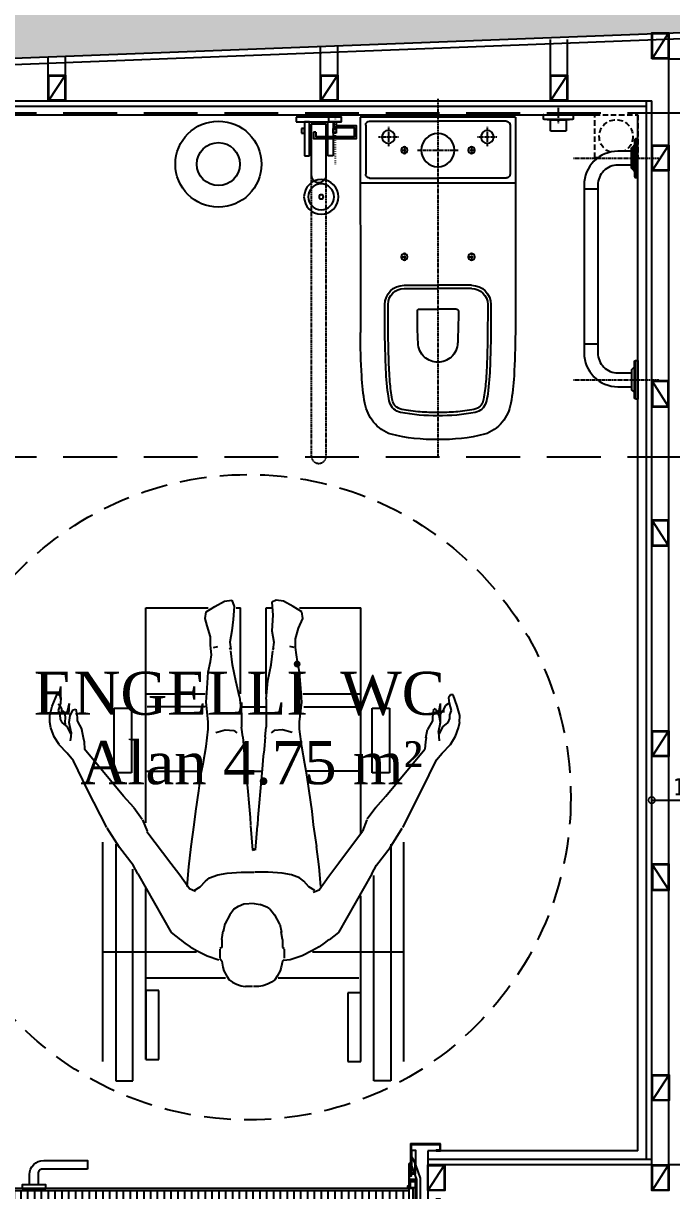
# Model space of a CAD drawing. Header units: millimetres. Extents: x -29311 to -3405, y 28913 to 42880.
# Drawn here: x -17049.3 to -16898.5, y 40927.6 to 41198.9 of the extents above; entities that cross this region are included whole.
import ezdxf
from ezdxf.enums import TextEntityAlignment as Align

# ---------------------------------------------------------------- set-up
doc = ezdxf.new("R2010")
doc.units = ezdxf.units.MM
doc.set_wipeout_variables(frame=1)
for name, pattern in [('( Hidden )', [0.375, 0.25, -0.125]), ('DASHED2', [0.375, 0.25, -0.125]), ('DOT', [6.35, 0, -6.35]), ('HIDDEN', [0.375, 0.25, -0.125])]:
    doc.linetypes.add(name, pattern=pattern)
for name, color, linetype in [('A-AKS-EKSEN', 252, 'DOT'), ('A-BA', 1, 'Continuous'), ('A-BA-HIDDEN', 136, 'HIDDEN'), ('A-DUVAR-ALCIPAN', 9, 'Continuous'), ('A-DUVAR-ALCIPAN-CELIK', 144, 'Continuous'), ('A-DUVAR-TARAMA', 251, 'Continuous'), ('A-KAPI-AHSAP', 245, 'Continuous'), ('A-KAPI-AKSESUAR', 206, 'Continuous'), ('A-KAPI-METAL', 84, 'Continuous'), ('A-KAPI-PROFIL', 206, 'Continuous'), ('A-KAPLAMA-SERAMIK', 31, 'Continuous'), ('A-MERDIVEN', 125, 'Continuous'), ('A-MK-SUZGEC', 126, 'Continuous'), ('A-OLCU-IC', 126, 'Continuous'), ('A-SIVA-ALCIPAN', 247, 'Continuous'), ('A-SIVA-IC', 97, 'Continuous'), ('A-TEFRIS-SABIT', 177, 'Continuous'), ('A-YAZI', 136, 'Continuous'), ('AR-PLAN GORUNUS', 8, 'Continuous')]:
    doc.layers.add(name, color=color, linetype=linetype)
doc.layers.add('tarama-betonarme', color=252, linetype='Continuous', lineweight=13)
doc.styles.add('Dimension Text', font='tahoma.ttf', dxfattribs={"width": 0.8})
doc.styles.add('YAZ-50', font='times.ttf', dxfattribs={"width": 0.9})
doc.dimstyles.new('AYG-OLCU 1 to 2', dxfattribs={"dimtxt": 4, "dimasz": 3, "dimexe": 1.5, "dimexo": 1, "dimgap": 1, "dimtad": 1, "dimdec": 0, "dimdsep": 46, "dimtxsty": 'Dimension Text', "dimblk": 'DOTSMALL', "dimcen": 0, "dimclrd": 256, "dimclre": 256, "dimclrt": 256, "dimadec": 0, "dimazin": 0, "dimtfac": 1, "dimtdec": 0, "dimtofl": 0, "dimtmove": 1, "dimatfit": 3, "dimfxl": 1, "dimarcsym": 0})

# ---------------------------------------------------------------- blocks, each defined once
blk = doc.blocks.new('asdsfdgfh')
at = {"linetype": 'DOT'}
blk.add_wipeout([(-31718.86, -56.04), (-31728.86, -56.04), (-31728.86, -66.04), (-31718.86, -66.04)], dxfattribs=at)
at = {"linetype": 'HIDDEN', "ltscale": 5}
blk.add_lwpolyline([(-31728.86, -56.04), (-31718.86, -56.04), (-31718.86, -66.04), (-31728.86, -66.04)], close=True, dxfattribs=at)
blk.add_circle((-31723.91, -61.05), 3.91, dxfattribs=at)
blk = doc.blocks.new('SE2')
for p, q in [((6.3, 143.7), (7.9, 143.7)), ((6.3, 134.9), (6.3, 143.7)), ((74.7, 143.7), (7.9, 143.7)), ((61.3, 143.7), (21.4, 143.7)), ((74.7, 143.7), (76.3, 143.7)), ((76.3, 143.7), (76.3, 134.9)), ((7.9, 133.7), (7.5, 133.7)), ((74.7, 133.7), (7.9, 133.7)), ((15.1, 133.7), (15.1, 133.4)), ((67.5, 133.4), (15.1, 133.4)), ((23.3, 132.1), (23.3, 107)), ((59.1, 132.4), (23.6, 132.4)), ((26.3, 132.4), (26.3, 133.4)), ((30.1, 133.4), (30.1, 132.4)), ((37.6, 132.4), (37.6, 133.4)), ((45.1, 133.4), (45.1, 132.4)), ((52.6, 132.4), (52.6, 133.4)), ((56.3, 133.4), (56.3, 132.4)), ((59.4, 107), (59.4, 132.1)), ((67.5, 133.4), (67.5, 133.7)), ((75.1, 133.7), (74.7, 133.7)), ((24, 106.3), (58.7, 106.3))]:
    blk.add_line(p, q)
for centre, radius, start, end in [((7.5, 134.9), 1.2, 180, 270), ((23.6, 132.1), 0.3, 90, 180), ((59.1, 132.1), 0.3, 0, 90), ((75.1, 134.9), 1.2, 270, 0), ((24, 107), 0.7, 180, 270), ((58.7, 107), 0.7, 270, 0)]:
    blk.add_arc(centre, radius, start, end)
at = {"layer": 'A-AKS-EKSEN', "ltscale": 0.01}
blk.add_line((41.3, 163.7), (41.3, 123.7), dxfattribs=at)
blk = doc.blocks.new('DFSDFDGFH')
blk.add_wipeout([(-30802.77, -3489.89), (-30802.77, -3489.89), (-30799.62, -3489.89), (-30799.62, -3490.59), (-30798.92, -3491.29), (-30798.92, -3492.46), (-30798.64, -3492.76), (-30798.12, -3492.79), (-30798.12, -3483.79), (-30798.64, -3483.81), (-30798.92, -3484.11), (-30798.92, -3485.16), (-30799.01, -3485.38), (-30799.62, -3485.99), (-30799.62, -3486.69), (-30802.77, -3486.69), (-30804.55, -3486.33), (-30806.06, -3485.33), (-30807.07, -3483.82), (-30807.42, -3482.04), (-30807.42, -3443.99), (-30807.24, -3441.72), (-30806.06, -3439.74), (-30804.55, -3438.73), (-30802.77, -3438.37), (-30799.62, -3438.37), (-30799.62, -3439.07), (-30799.01, -3439.69), (-30798.92, -3439.9), (-30798.92, -3440.95), (-30798.64, -3441.25), (-30798.12, -3441.27), (-30798.12, -3432.27), (-30798.64, -3432.3), (-30798.92, -3432.6), (-30798.92, -3433.65), (-30799.62, -3434.47), (-30799.62, -3435.17), (-30802.77, -3435.17), (-30805.78, -3435.77), (-30808.33, -3437.47), (-30810.03, -3440.02), (-30810.62, -3443.02), (-30810.62, -3482.04), (-30810.03, -3485.04), (-30808.33, -3487.59), (-30805.78, -3489.29)])
at = {"elevation": 0}
for points in [[(-30798.64, -3432.3, 0.39896), (-30798.92, -3432.6), (-30798.92, -3440.95, 0.398959), (-30798.64, -3441.25), (-30798.12, -3441.27), (-30798.12, -3432.27), (-30798.64, -3432.3)], [(-30799.62, -3435.17), (-30802.77, -3435.17, 0.414214), (-30810.62, -3443.02), (-30810.62, -3482.04), (-30810.62, -3482.04, 0.414214), (-30802.77, -3489.89), (-30799.62, -3489.89)], [(-30798.92, -3439.9, 0.198912), (-30799.01, -3439.69), (-30799.54, -3439.16, -0.198889), (-30799.62, -3438.95), (-30799.62, -3434.6, -0.198889), (-30799.54, -3434.39), (-30799.01, -3433.86, 0.198912), (-30798.92, -3433.65)], [(-30799.62, -3438.37), (-30802.77, -3438.37, 0.414214), (-30807.42, -3443.02), (-30807.42, -3443.02), (-30807.42, -3482.04), (-30807.42, -3482.04, 0.414214), (-30802.77, -3486.69), (-30799.62, -3486.69)], [(-30798.64, -3492.76, -0.39896), (-30798.92, -3492.46), (-30798.92, -3484.11, -0.398959), (-30798.64, -3483.81), (-30798.12, -3483.79), (-30798.12, -3492.79), (-30798.64, -3492.76)], [(-30798.92, -3485.16, -0.198912), (-30799.01, -3485.38), (-30799.54, -3485.9, 0.198889), (-30799.62, -3486.11), (-30799.62, -3490.46, 0.198889), (-30799.54, -3490.68), (-30799.01, -3491.2, -0.198912), (-30798.92, -3491.41)]]:
    blk.add_lwpolyline(points, format="xyb", dxfattribs=at)
for points in [[(-30798.64, -3432.3), (-30798.64, -3441.25)], [(-30799.54, -3434.39), (-30799.54, -3439.16)], [(-30799.01, -3439.69), (-30799.01, -3433.86)], [(-30807.42, -3443.99), (-30810.62, -3443.99)], [(-30807.42, -3480.04), (-30810.62, -3480.04)], [(-30798.64, -3492.76), (-30798.64, -3483.81)], [(-30799.54, -3490.68), (-30799.54, -3485.9)], [(-30799.01, -3485.38), (-30799.01, -3491.2)]]:
    blk.add_lwpolyline(points, dxfattribs=at)
at = {"layer": 'A-AKS-EKSEN', "ltscale": 0.01, "elevation": 0}
for points in [[(-30813.12, -3436.77), (-30793.12, -3436.77)], [(-30813.12, -3488.29), (-30793.12, -3488.29)]]:
    blk.add_lwpolyline(points, dxfattribs=at)
blk = doc.blocks.new('engelli_bar')
for p, q in [((-2978.43, -757.43, 0), (-2978.43, -758.55, 0)), ((-2967.93, -757.43, 0), (-2978.43, -757.43, 0)), ((-2978.43, -758.55, 0), (-2967.93, -758.55, 0)), ((-2975.31, -758.55, 0), (-2976.52, -758.55, 0)), ((-2976.52, -758.55, 0), (-2976.52, -766.45, 0)), ((-2975.31, -766.45, 0), (-2975.31, -758.55, 0)), ((-2971.43, -759.1, 0), (-2974.93, -759.1, 0)), ((-2974.93, -759.1, 0), (-2974.93, -770.91, 0)), ((-2971.04, -758.55, 0), (-2969.83, -758.55, 0)), ((-2971.04, -766.45, 0), (-2971.04, -758.55, 0)), ((-2969.83, -758.55, 0), (-2969.83, -766.45, 0)), ((-2967.93, -758.55, 0), (-2967.93, -757.43, 0)), ((-2976.52, -760.08, 0), (-2977.18, -760.08, 0)), ((-2977.18, -760.08, 0), (-2977.18, -761.18, 0)), ((-2977.18, -761.18, 0), (-2976.52, -761.18, 0)), ((-2976.52, -761.18, 0), (-2976.52, -760.08, 0)), ((-2969.83, -760.08, 0), (-2969.17, -760.08, 0)), ((-2969.83, -761.18, 0), (-2969.83, -760.08, 0)), ((-2969.17, -761.18, 0), (-2969.83, -761.18, 0)), ((-2969.17, -760.08, 0), (-2969.17, -761.18, 0)), ((-2976.52, -766.45, 0), (-2975.31, -766.45, 0)), ((-2969.83, -766.45, 0), (-2971.04, -766.45, 0))]:
    blk.add_line(p, q)
at = {"color": 252, "linetype": 'DASHED2', "ltscale": 0.25}
for p, q in [((-2974.93, -770.91, 0), (-2974.93, -836.18, 0)), ((-2971.43, -836.18, 0), (-2971.43, -770.89, 0))]:
    blk.add_line(p, q, dxfattribs=at)
at = {"elevation": 0}
blk.add_lwpolyline([(-2971.43, -770.89), (-2971.43, -759.1)], dxfattribs=at)
for start, end in [(180, 270), (269.999, 0)]:
    blk.add_arc((-2973.18, -770.89, 0), 1.75, start, end)
at = {"color": 252, "linetype": 'DASHED2', "ltscale": 0.25}
for start, end in [(180, 270), (269.999, 0)]:
    blk.add_arc((-2973.18, -836.18, 0), 1.75, start, end, dxfattribs=at)
blk = doc.blocks.new('TUVALETKAGIT')
at = {"ltscale": 8}
for p, q in [((-1, 0.25), (-2, 0.25)), ((-1, -0.25), (-2.5, -0.25)), ((-3.5, -4.5), (-3.5, -5))]:
    blk.add_line(p, q, dxfattribs=at)
for points in [[(-3.5, -5), (-5, -5), (-5, 5), (-2, 5), (-2, 0.25)], [(-3.5, -4.5), (-4.5, -4.5), (-4.5, 4.5), (-2.5, 4.5), (-2.5, -0.25)]]:
    blk.add_lwpolyline(points, dxfattribs=at)
blk.add_lwpolyline([(0, -1.5), (-1, -1.5), (-1, 1.5), (0, 1.5)], close=True, dxfattribs=at)
at = {"layer": 'A-AKS-EKSEN', "ltscale": 0.05}
blk.add_line((0, 0), (-10.93, 0), dxfattribs=at)
blk = doc.blocks.new('fg')
for p, q in [((-66.91, -288.32), (-66.87, -238.21)), ((-30.78, -288.31), (-30.83, -238.21)), ((-53.14, -243.7), (-48.85, -243.7)), ((-44.56, -243.7), (-48.85, -243.7)), ((-56.71, -248.47), (-48.85, -248.47)), ((-56.71, -249.23), (-48.85, -249.23)), ((-40.99, -248.47), (-48.85, -248.47)), ((-40.99, -249.23), (-48.85, -249.23)), ((-66.9, -273.04), (-30.8, -273.04)), ((-65.64, -286.46), (-65.64, -275.05)), ((-64.74, -274.15), (-48.85, -274.15)), ((-32.96, -274.15), (-48.85, -274.15)), ((-32.06, -286.46), (-32.06, -275.05)), ((-64.74, -287.36), (-48.85, -287.36)), ((-32.96, -287.36), (-48.85, -287.36)), ((-30.78, -288.31), (-66.91, -288.32))]:
    blk.add_line(p, q)
for centre, radius in [((-56.65, -255.84), 0.75), ((-41.05, -255.84), 0.75), ((-48.85, -280.62), 3.85), ((-56.65, -280.62), 0.75), ((-41.05, -280.62), 0.75), ((-60.35, -283.72), 1.5), ((-37.35, -283.72), 1.5)]:
    blk.add_circle(centre, radius)
for centre, radius, start, end in [((-49.76, -254.84), 41.47, 88.7446, 103.8948), ((-47.94, -254.84), 41.47, 76.1052, 91.2554), ((-56.71, -223.27), 9.2, 109.1013, 140.3975), ((-40.99, -223.27), 9.2, 39.6025, 70.8987), ((-56.65, -223.36), 9.3, 140.1641, 170.2458), ((-56.73, -223.07), 3.51, 103.6807, 160.0153), ((-49.08, -265.55), 46.67, 89.7216, 100.4704), ((-49.04, -267.03), 47.4, 89.7742, 94.7882), ((-48.62, -265.55), 46.67, 79.5296, 90.2784), ((-48.66, -267.03), 47.4, 85.2118, 90.2258), ((-40.97, -223.07), 3.51, 19.9847, 76.3193), ((-41.04, -223.36), 9.3, 9.7542, 39.8359), ((-20.07, -230.39), 46.55, 169.3519, 177.2682), ((-46.36, -225.63), 14.18, 164.594, 173.2395), ((-54.87, -223.55), 4.67, 161.9608, 169.9371), ((-56.88, -222.98), 2.59, 135.2885, 160.2561), ((-56.74, -223.03), 2.72, 100.7842, 136.5022), ((-49.66, -261.76), 42.1, 94.5454, 100.3913), ((-48.04, -261.76), 42.1, 79.6087, 85.4546), ((-40.96, -223.03), 2.72, 43.4978, 79.2158), ((-40.82, -222.98), 2.59, 19.7439, 44.7115), ((-42.83, -223.55), 4.67, 10.0629, 18.0392), ((-51.34, -225.63), 14.18, 6.7605, 15.406), ((-77.63, -230.39), 46.55, 2.7318, 10.6481), ((13.01, -233.25), 74.04, 172.7951, 177.9305), ((-23.73, -229.36), 36.35, 169.4969, 175.955), ((-73.97, -229.36), 36.35, 4.045, 10.5031), ((-110.71, -233.25), 74.04, 2.0695, 7.2049), ((57.56, -235.91), 117.9, 175.5632, 178.1699), ((-155.25, -235.91), 117.9, 1.8301, 4.4368), ((127.3, -239.07), 194.17, 176.7839, 179.7479), ((256.77, -242.53), 317.97, 177.8464, 180.3993), ((-354.47, -242.53), 317.97, 359.6007, 2.1536), ((-225, -239.07), 194.17, 0.2521, 3.2161), ((316.55, -243.15), 376.99, 178.3281, 180.2421), ((-48.59, -236.05), 4.87, 133.5498, 177.2142), ((-48.79, -236.08), 4.76, 90.768, 131.571), ((-48.91, -236.08), 4.76, 48.429, 89.232), ((-49.11, -236.05), 4.87, 2.7858, 46.4502), ((-414.25, -243.15), 376.99, 359.7579, 1.6719), ((95.33, -242.79), 148.95, 177.3156, 180.1596), ((-193.03, -242.79), 148.95, 359.8404, 2.6844), ((-53.12, -243.2), 0.502, 180.8934, 267.1082), ((-44.58, -243.2), 0.502, 272.8918, 359.1066), ((-56.7, -244.73), 4.49, 180.1017, 269.8757), ((-56.7, -244.73), 3.74, 180.1492, 269.8281), ((-41, -244.73), 4.49, 270.1243, 359.8983), ((-41, -244.73), 3.74, 270.1719, 359.8508), ((-64.74, -275.05), 0.9, 89.9987, 180.0005), ((-32.96, -275.05), 0.9, 359.9995, 90.0013), ((-64.74, -286.46), 0.9, 180, 270), ((-32.96, -286.46), 0.9, 270, 0)]:
    blk.add_arc(centre, radius, start, end)
at = {"layer": 'A-AKS-EKSEN', "ltscale": 0.01}
for p, q in [((-48.85, -292.59), (-48.85, -209.08)), ((-56.65, -256.77), (-56.65, -254.91)), ((-41.05, -256.77), (-41.05, -254.91)), ((-57.58, -255.84), (-55.72, -255.84)), ((-41.98, -255.84), (-40.12, -255.84)), ((-60.35, -286.04), (-60.35, -281.4)), ((-57.58, -280.62), (-55.73, -280.62)), ((-56.65, -281.55), (-56.65, -279.69)), ((-53.57, -280.62), (-44.13, -280.62)), ((-41.97, -280.62), (-40.12, -280.62)), ((-41.05, -281.55), (-41.05, -279.69)), ((-37.35, -286.04), (-37.35, -281.4)), ((-62.67, -283.72), (-58.03, -283.72)), ((-39.67, -283.72), (-35.03, -283.72))]:
    blk.add_line(p, q, dxfattribs=at)
blk = doc.blocks.new('firca')
at = {"layer": 'A-TEFRIS-SABIT'}
for radius in [4, 3, 0.5]:
    blk.add_circle((0, 0), radius, dxfattribs=at)
blk = doc.blocks.new('A$C5E796BB7')
for radius in [10, 5]:
    blk.add_circle((10, 10), radius)
blk = doc.blocks.new('ENG')
at = {"layer": 'A-TEFRIS-SABIT', "xscale": -1, "rotation": 270}
for name, p in [('DFSDFDGFH', (-5361.46, -19393.69)), ('engelli_bar', (-8031.25, -47292.84, 0))]:
    blk.add_blockref(name, p, dxfattribs=at)
at = {"layer": 'A-TEFRIS-SABIT', "xscale": 0.1000000000000003, "yscale": 0.1000000000000003, "zscale": 0.1000000000000003, "rotation": 270.0000065253998}
blk.add_blockref('SE2', (-8802.55, -50206.18), dxfattribs=at)
at = {"layer": 'A-TEFRIS-SABIT', "extrusion": (0, 0, -1), "xscale": -1, "zscale": -1, "rotation": 270}
blk.add_blockref('fg', (9077, -50189.47), dxfattribs=at)
at = {"layer": 'A-TEFRIS-SABIT', "extrusion": (0, 0, -1), "xscale": -1, "zscale": -1}
for name, p in [('TUVALETKAGIT', (8788.68, -50262.23)), ('firca', (8807.22, -50265.46))]:
    blk.add_blockref(name, p, dxfattribs=at)
at = {"layer": 'A-TEFRIS-SABIT', "xscale": -1}
blk.add_blockref('A$C5E796BB7', (-8789.62, -50299.37), dxfattribs=at)
blk = doc.blocks.new('engelli')
at = {"linetype": 'Continuous'}
for p, q in [((-32.02, -33.07), (-32.02, 21.96)), ((-32.02, 21.96), (-28.02, 21.96)), ((-28.02, 21.96), (-28.02, -27.32)), ((27.98, 21.96), (27.98, -25.82)), ((31.98, 21.96), (27.98, 21.96)), ((31.98, -33.07), (31.98, 21.96)), ((-35.02, 17.46), (-35.02, -33.54)), ((-25.02, 16.96), (-25.02, -22.82)), ((-25.02, 0.96), (-25.02, 16.96)), ((-25.02, 16.96), (-22.02, 16.96)), ((-22.02, 16.96), (-22.02, 0.96)), ((21.98, 1.46), (21.98, 17.46)), ((21.98, 17.46), (24.98, 17.46)), ((24.98, 17.46), (24.98, -21.07)), ((24.98, 17.46), (24.98, 1.46)), ((34.98, 17.46), (34.98, -33.54)), ((-22.02, 0.96), (-25.02, 0.96)), ((-0.17, 0), (-1.81, 0)), ((1.3, 0), (0, 0)), ((24.98, 1.46), (21.98, 1.46)), ((-25.02, -2.04), (-6.49, -2.04)), ((-6.84, -3.65), (-6.17, -2.43)), ((-6.17, -2.43), (-5.64, -1.57)), ((-5.64, -1.57), (-4.85, -1.04)), ((-4.85, -1.04), (-3.92, -0.52)), ((-3.92, -0.52), (-2.85, -0.17)), ((-2.85, -0.17), (-1.92, 0)), ((2.23, -0.17), (1.3, 0)), ((3.29, -0.52), (2.23, -0.17)), ((4.22, -1.04), (3.29, -0.52)), ((5.02, -1.57), (4.22, -1.04)), ((5.55, -2.43), (5.02, -1.57)), ((6.22, -3.65), (5.55, -2.43)), ((5.76, -2.04), (24.51, -2.04)), ((-7.37, -5.91), (-7.1, -4.52)), ((-7.1, -4.52), (-6.84, -3.65)), ((6.48, -4.52), (6.22, -3.65)), ((6.75, -5.91), (6.48, -4.52)), ((-35.02, -8.04), (-13.24, -8.04)), ((-13.05, -8.3), (-10.77, -7.11)), ((-10.77, -7.11), (-8, -6.24)), ((-7.37, -5.91), (-7.79, -6.44)), ((-7.79, -8.7), (-7.79, -6.61)), ((6.75, -5.91), (7.17, -6.26)), ((8.54, -6.24), (7.01, -6.07)), ((7.17, -8.7), (7.17, -6.61)), ((11.32, -7.11), (8.54, -6.24)), ((13.59, -8.3), (11.32, -7.11)), ((13.76, -8.04), (35.01, -8.04)), ((-19.16, -12.59), (-16.99, -10.82)), ((-17.01, -10.91), (-15.92, -10.11)), ((-15.92, -10.11), (-14.73, -9.25)), ((-14.73, -9.25), (-13.05, -8.3)), ((-7.37, -9.04), (-7.79, -8.87)), ((-7.37, -9.74), (-7.37, -9.04)), ((-7.37, -10.96), (-7.37, -9.74)), ((6.75, -9.04), (7.17, -8.87)), ((6.75, -9.74), (6.75, -9.04)), ((6.75, -10.96), (6.75, -9.74)), ((15.28, -9.25), (13.59, -8.3)), ((16.46, -10.11), (15.28, -9.25)), ((17.55, -10.91), (16.46, -10.11)), ((19.78, -12.59), (17.62, -10.82)), ((-26.91, -26.19), (-19.16, -12.59)), ((-7.37, -10.96), (-7.03, -12.92)), ((-6.65, -14.61), (-7.04, -12.7)), ((6.12, -14.51), (6.52, -12.6)), ((6.75, -10.96), (6.49, -12.72)), ((27.54, -26.19), (19.78, -12.59)), ((-5.51, -16.7), (-6.64, -14.5)), ((4.89, -16.7), (6.1, -14.5)), ((-4.45, -18.09), (-5.51, -16.7)), ((-4.45, -18.09), (-3.45, -18.66)), ((-2.19, -19.13), (-3.43, -18.61)), ((1.57, -19.13), (3.27, -18.44)), ((3.82, -18.09), (3.27, -18.44)), ((3.82, -18.09), (4.89, -16.7)), ((0.16, -19.3), (-2.19, -19.13)), ((0.16, -19.3), (1.56, -19.06)), ((-17.13, -25.95), (-14.89, -22.78)), ((-15.4, -23.26), (-15, -27.8)), ((-14.89, -22.78), (-13.49, -22.18)), ((-13.74, -22.31), (-12.35, -23.17)), ((-12.35, -23.17), (-11.17, -24.51)), ((12.9, -23.17), (11.71, -24.51)), ((14.29, -22.31), (12.9, -23.17)), ((15.28, -22.42), (13.87, -21.82)), ((15.67, -23.26), (15.27, -27.8)), ((17.52, -25.59), (15.28, -22.42)), ((-26.91, -26.19), (-27.97, -28.21)), ((-19.24, -28.68), (-17.13, -25.95)), ((-11.17, -24.51), (-10.18, -25.29)), ((-10.18, -25.29), (-8.3, -25.93)), ((-8.3, -25.93), (-6.12, -26.36)), ((-6.12, -26.36), (-2.85, -26.57)), ((-2.85, -26.57), (0.22, -26.57)), ((3.4, -26.57), (0.33, -26.57)), ((6.66, -26.36), (3.4, -26.57)), ((8.84, -25.93), (6.66, -26.36)), ((10.72, -25.29), (8.84, -25.93)), ((11.71, -24.51), (10.72, -25.29)), ((19.86, -28.68), (17.52, -25.59)), ((27.54, -26.19), (28.6, -28.21)), ((-27.97, -28.21), (-31.17, -32.35)), ((-24.76, -36.04), (-19.24, -28.68)), ((-15, -27.8), (-14.5, -32.57)), ((15.27, -27.8), (14.67, -32.56)), ((25.39, -36.04), (19.86, -28.68)), ((28.6, -28.21), (31.8, -32.35)), ((-31.17, -32.35), (-34, -36.82)), ((-0.71, -37.42), (-0.18, -31.69)), ((-0.18, -31.69), (0.22, -31.91)), ((0.45, -31.69), (0.05, -31.91)), ((0.85, -37.42), (0.45, -31.69)), ((31.8, -32.35), (34.63, -36.82)), ((-14.5, -32.57), (-13.76, -37.62)), ((14.76, -32.57), (14.01, -37.62)), ((-34.11, -36.99), (-38.55, -45.72)), ((-25.78, -38.72), (-24.74, -36.14)), ((-13.76, -37.62), (-13.38, -40.77)), ((-0.78, -39.26), (-0.68, -37.62)), ((1.05, -39.26), (0.94, -37.42)), ((14.01, -37.62), (13.64, -40.77)), ((24.98, -35.57), (24.98, -50.04)), ((26.41, -38.72), (25.37, -36.14)), ((34.73, -36.99), (39.18, -45.72)), ((-27.84, -41.63), (-25.87, -38.9)), ((-25.02, -38.04), (-25.02, -50.04)), ((-0.98, -41.85), (-0.78, -39.26)), ((1.25, -41.85), (1.05, -39.26)), ((28.46, -41.63), (26.5, -38.9)), ((-27.84, -41.63), (-30.2, -44.26)), ((-13.38, -40.77), (-12.7, -45.52)), ((-1.38, -46.17), (-0.98, -41.85)), ((1.65, -46.17), (1.25, -41.85)), ((13.64, -40.77), (12.96, -45.52)), ((28.46, -41.63), (30.83, -44.26)), ((-38.55, -45.72), (-41.86, -52.49)), ((-30.2, -44.26), (-39.25, -55.18)), ((-12.7, -45.52), (-12.19, -49.2)), ((12.96, -45.52), (12.44, -49.2)), ((30.83, -44.26), (39.88, -55.18)), ((39.18, -45.72), (42.6, -52.72)), ((-1.98, -51.77), (-1.38, -46.17)), ((2.05, -50.49), (1.65, -46.17)), ((-32.35, -49.71), (-32.35, -64.71)), ((-28.35, -49.71), (-32.35, -49.71)), ((-28.35, -64.71), (-28.35, -49.71)), ((-25.02, -50.04), (-25.02, -68.04)), ((-25.02, -50.04), (-12.49, -50.04)), ((-12.19, -49.2), (-11.67, -51.79)), ((-1.49, -50.04), (2.01, -50.04)), ((2.25, -53.52), (2.05, -50.49)), ((12.44, -49.2), (11.93, -51.79)), ((24.98, -50.04), (12.51, -50.04)), ((24.98, -50.04), (24.98, -68.04)), ((27.65, -49.71), (27.65, -64.71)), ((31.65, -49.71), (27.65, -49.71)), ((31.65, -64.71), (31.65, -49.71)), ((-43.32, -54.23), (-45.15, -56.15)), ((-41.86, -52.49), (-43.29, -54.24)), ((-11.67, -51.79), (-10.99, -55.82)), ((-2.24, -55.07), (-1.98, -51.77)), ((2.5, -54.99), (2.25, -53.52)), ((11.93, -51.79), (11.26, -55.82)), ((42.6, -52.72), (43.92, -54.24)), ((43.94, -54.23), (45.83, -56.24)), ((-45.2, -56.24), (-46.3, -58.01)), ((-39.58, -57.89), (-39.38, -56.91)), ((-39.38, -56.91), (-39.25, -55.18)), ((-10.99, -55.82), (-10.49, -59.82)), ((-2.49, -58.07), (-2.24, -55.07)), ((2.76, -58.07), (2.51, -55.07)), ((11.26, -55.82), (10.76, -59.82)), ((40.01, -56.91), (39.88, -55.18)), ((40.21, -57.89), (40.01, -56.91)), ((45.83, -56.24), (47.03, -58.2)), ((-46.3, -58.01), (-47.08, -60.17)), ((-43.35, -60.34), (-42.55, -58.73)), ((-42.4, -59.15), (-42.88, -61.35)), ((-42.49, -58.09), (-42.62, -57.1)), ((-42.4, -59.15), (-42.49, -58.09)), ((-39.51, -57.82), (-39.91, -59.75)), ((-8.74, -59.07), (-6.53, -59.71)), ((-6.53, -59.71), (-4.53, -59.49)), ((-4.53, -59.49), (-3.87, -59.01)), ((-2.49, -58.07), (-2.74, -60.32)), ((2.76, -58.07), (3.01, -60.32)), ((4.8, -59.49), (4.14, -59.01)), ((6.8, -59.71), (4.8, -59.49)), ((9.01, -59.07), (6.8, -59.71)), ((40.14, -57.82), (40.53, -59.75)), ((43.03, -59.15), (43.12, -58.09)), ((43.03, -59.15), (43.51, -61.35)), ((43.12, -58.09), (43.25, -57.1)), ((43.98, -60.34), (43.18, -58.73)), ((47.03, -58.2), (47.71, -60.17)), ((-47.34, -61.48), (-47.38, -63.04)), ((-47.08, -60.17), (-47.34, -61.48)), ((-45.01, -63.16), (-44.94, -62.17)), ((-44.94, -62.17), (-44.56, -61.35)), ((-44.56, -61.35), (-43.32, -60.34)), ((-43.85, -61.53), (-43.67, -60.61)), ((-43.8, -62.46), (-43.85, -61.53)), ((-42.88, -61.35), (-42.62, -63)), ((-41.01, -61.73), (-39.91, -59.75)), ((-41.01, -62.61), (-41.01, -61.73)), ((-10.49, -61.57), (-10.99, -66.07)), ((-10.49, -59.82), (-10.49, -61.57)), ((-2.74, -63.32), (-2.74, -60.32)), ((3.01, -63.32), (3.01, -60.32)), ((10.76, -59.82), (10.76, -61.57)), ((10.76, -61.57), (11.26, -66.07)), ((41.64, -61.73), (40.53, -59.75)), ((41.64, -62.61), (41.64, -61.73)), ((43.51, -61.35), (43.25, -63)), ((43.48, -61.53), (43.31, -60.61)), ((43.44, -62.46), (43.48, -61.53)), ((45.19, -61.35), (43.95, -60.34)), ((45.63, -62.34), (45.19, -61.35)), ((45.63, -63.16), (45.63, -62.34)), ((47.71, -60.17), (47.99, -61.49)), ((47.97, -61.48), (48.01, -63.04)), ((-47.38, -63.04), (-46.78, -65.17)), ((-45.37, -64.19), (-45.01, -63.16)), ((-44.87, -65.87), (-45.37, -64.19)), ((-45.03, -65.29), (-44.6, -64.51)), ((-44.6, -64.51), (-44.61, -63.71)), ((-44.61, -63.71), (-44.41, -64.16)), ((-44.41, -64.16), (-44.18, -63.95)), ((-44.18, -63.95), (-43.84, -63.35)), ((-43.84, -63.35), (-43.8, -62.46)), ((-42.62, -63), (-41.92, -64.32)), ((-41.92, -64.32), (-41.29, -64.44)), ((-41.29, -64.44), (-41.01, -62.61)), ((-32.35, -64.71), (-28.35, -64.71)), ((-11.24, -65.04), (-24.74, -65.04)), ((-3.24, -67.32), (-2.74, -63.32)), ((-2.74, -65.04), (2.76, -65.04)), ((3.01, -66.82), (3.01, -63.32)), ((11.76, -65.04), (24.98, -65.04)), ((27.65, -64.71), (31.65, -64.71)), ((41.92, -64.44), (41.64, -62.61)), ((42.55, -64.32), (41.97, -64.53)), ((43.25, -63), (42.55, -64.32)), ((43.48, -63.35), (43.44, -62.46)), ((43.81, -63.95), (43.48, -63.35)), ((44.04, -64.16), (43.81, -63.95)), ((44.25, -63.71), (44.04, -64.16)), ((44.24, -64.51), (44.25, -63.71)), ((44.67, -65.29), (44.24, -64.51)), ((45.5, -65.87), (46, -64.19)), ((46, -64.19), (45.63, -63.16)), ((48.01, -63.04), (47.41, -65.17)), ((-46.78, -65.17), (-45.62, -67.93)), ((-45.62, -67.93), (-45.2, -67.8)), ((-45.45, -65.62), (-45.03, -65.29)), ((-45.2, -67.8), (-44.77, -67.08)), ((-44.77, -67.08), (-44.87, -65.87)), ((-10.99, -66.07), (-10.74, -69.32)), ((-3.24, -67.32), (-4.11, -71.04)), ((3.01, -66.82), (3.39, -71.04)), ((11.26, -66.07), (11.01, -69.32)), ((45.5, -65.87), (44.67, -65.29)), ((45.4, -67.08), (45.5, -65.87)), ((45.83, -67.8), (45.4, -67.08)), ((46.43, -67.81), (45.83, -67.8)), ((47.41, -65.17), (46.43, -67.81)), ((-25.02, -68.04), (-25.02, -88.04)), ((-25.02, -68.04), (-11.24, -68.04)), ((-10.74, -69.32), (-10.49, -73.07)), ((-3.02, -68.04), (-3.02, -88.04)), ((2.98, -68.04), (2.98, -88.04)), ((11.01, -69.32), (10.76, -73.07)), ((11.51, -68.04), (24.98, -68.04)), ((24.98, -68.04), (24.98, -88.04)), ((-10.49, -73.07), (-9.99, -75.57)), ((-4.11, -71.04), (-4.86, -74.79)), ((3.39, -71.04), (4.14, -74.79)), ((10.76, -73.07), (10.26, -75.57)), ((-9.99, -75.57), (-9.74, -77.07)), ((-4.86, -74.79), (-5.24, -78.07)), ((4.14, -74.79), (4.51, -78.07)), ((10.26, -75.57), (10.01, -77.07)), ((-9.74, -77.07), (-9.99, -79.32)), ((-5.49, -80.07), (-5.24, -78.32)), ((-5.24, -78.32), (-5.49, -78.76)), ((4.76, -80.07), (4.51, -78.32)), ((4.51, -78.32), (4.76, -78.76)), ((10.01, -77.07), (9.76, -78.82)), ((-9.99, -81.32), (-10.74, -83.82)), ((-9.99, -79.32), (-9.99, -81.32)), ((-9.24, -78.82), (-8.24, -79.07)), ((-4.99, -82.7), (-5.49, -80.07)), ((4.26, -82.7), (4.76, -80.07)), ((9.51, -78.82), (8.51, -79.07)), ((9.76, -78.82), (9.76, -80.82)), ((9.76, -80.82), (10.51, -83.32)), ((-10.74, -83.82), (-11.24, -85.57)), ((-4.74, -85.32), (-4.99, -82.7)), ((4.51, -86.32), (4.26, -82.7)), ((10.51, -83.32), (11.51, -85.57)), ((-11.24, -85.57), (-10.99, -87.07)), ((-4.49, -88.32), (-4.74, -85.32)), ((4.26, -89.32), (4.51, -86.32)), ((11.51, -85.57), (11.26, -87.07)), ((-25.02, -88.04), (-10.49, -88.04)), ((-10.99, -87.07), (-8.99, -88.32)), ((-8.99, -88.32), (-6.74, -89.57)), ((-4.99, -89.82), (-4.49, -88.32)), ((-3.99, -88.04), (-3.02, -88.04)), ((2.98, -88.04), (4.51, -88.04)), ((5.26, -89.82), (4.26, -89.32)), ((9.26, -88.32), (7.01, -89.57)), ((11.26, -87.07), (9.26, -88.32)), ((10.76, -88.04), (24.98, -88.04)), ((-6.74, -89.57), (-4.99, -89.82)), ((7.01, -89.57), (5.26, -89.82))]:
    blk.add_line(p, q, dxfattribs=at)
blk = doc.blocks.new('A$C1989330F')
at = {"layer": 'A-KAPI-AKSESUAR'}
blk.add_lwpolyline([(27.5, 0), (-27.5, 0), (-27.5, -8), (27.5, -8)], close=True, dxfattribs=at)
blk.add_lwpolyline([(-125, -45), (-20, -45, 0.414214), (-10, -35), (-10, -8), (10, -8), (10, -32, -0.414214), (-23, -65), (-125, -65)], format="xyb", close=True, dxfattribs=at)
blk = doc.blocks.new('*U511')
at = {"ltscale": 12}
h = blk.add_hatch(dxfattribs=at)
h.set_pattern_fill('ANSI31', color=8, scale=5, angle=45)
h.set_pattern_definition([(90, (47.96, 20), (-15.875, 3e-15), [])])
h.paths.add_polyline_path([(1004, -130), (44, -130), (44, -160), (1004, -160)])
at = {"color": 8, "linetype": 'HIDDEN', "ltscale": 50}
blk.add_lwpolyline([(12.6, -176.2), (12.6, -1188.5, 0.417281), (1024.9, -165.6)], format="xyb", dxfattribs=at)
at = {"layer": 'A-KAPI-AHSAP'}
for points in [[(44, -165), (34, -165), (34, -148), (34, -148), (34, -125), (44, -125), (44, -165)], [(44, -125), (1004, -125)], [(1004, -165), (1004, -125), (1014, -125), (1014, -165), (1014, -165), (1014, -165), (1004, -165)], [(1004, -165), (44, -165)]]:
    blk.add_lwpolyline(points, dxfattribs=at)
blk.add_lwpolyline([(1004, -130), (44, -130), (44, -160), (1004, -160)], close=True, dxfattribs=at)
at = {"layer": 'A-KAPI-AKSESUAR'}
for radius in [10, 5, 4]:
    blk.add_circle((12, -175), radius, dxfattribs=at)
at = {"layer": 'A-KAPI-METAL'}
for points in [[(-29, -21.2), (39, -21.2, -0.414214), (40, -22.2), (40, -95.9), (38, -95.9), (38, -23.7, 0.414214), (37.5, -23.2), (-27.5, -23.2, 0.414214), (-28, -23.7), (-28, -35.2, 0.414214), (-27.5, -35.7), (-20, -35.7), (-20, -37.7), (-29, -37.7, -0.414214), (-30, -36.7), (-30, -22.2, -0.414214)], [(1077, -21.2), (1009, -21.2, 0.414214), (1008, -22.2), (1008, -95.9), (1010, -95.9), (1010, -23.7, -0.414214), (1010.5, -23.2), (1075.5, -23.2, -0.414214), (1076, -23.7), (1076, -35.2, -0.414214), (1075.5, -35.7), (1068, -35.7), (1068, -37.7), (1077, -37.7, 0.414214), (1078, -36.7), (1078, -22.2, 0.414214)], [(-30, -151, -0.414214), (-29, -150), (-20, -150), (-20, -152), (-27.5, -152, 0.414214), (-28, -152.5), (-28, -162.5, 0.414214), (-27.5, -163), (26.5, -163, 0.414214), (27, -162.5), (27, -105, -0.414214), (28.2, -104), (41, -104, -0.414154), (42, -105), (42, -119.5), (42, -82.6), (42, -68.4), (42, -82.6), (40, -82.6), (40, -68.4, -1), (44, -68.4), (44, -119.8, -0.934642), (40, -119.5), (40, -106.5, 0.414214), (39.5, -106), (29.5, -106, 0.414214), (29, -106.5), (29, -164, -0.414214), (28, -165), (-29, -165, -0.414214), (-30, -164)], [(1078, -151, 0.414214), (1077, -150), (1068, -150), (1068, -152), (1075.5, -152, -0.414214), (1076, -152.5), (1076, -162.5, -0.414214), (1075.5, -163), (1021.5, -163, -0.414214), (1021, -162.5), (1021, -104, 0.414214), (1019.7, -103), (1007, -103, 0.414154), (1006, -104), (1005.9, -119.5), (1006, -82.6), (1006, -68.4), (1006, -82.6), (1008, -82.6), (1008, -68.4, 1), (1004, -68.4), (1004, -119.8, 0.938583), (1007.9, -119.5), (1008, -105.5, -0.414214), (1008.5, -105), (1018.4, -105, -0.414214), (1019, -105.5), (1019, -164, 0.414214), (1020, -165), (1077, -165, 0.414214), (1078, -164)]]:
    blk.add_lwpolyline(points, format="xyb", close=True, dxfattribs=at)
at = {"layer": 'A-KAPI-PROFIL'}
for points in [[(16.5, -100.9), (27.5, -70.4), (27.5, -36.5), (37.5, -36.5), (37.5, -72.2), (25.9, -104.3), (25.9, -163), (16.5, -163)], [(1031.5, -100.9), (1020.5, -70.4), (1020.5, -43.8), (1010.5, -43.8), (1010.5, -72.2), (1022.1, -104.3), (1022.1, -163), (1031.5, -163)]]:
    blk.add_lwpolyline(points, close=True, dxfattribs=at)
for points in [[(36.5, -36.8), (37.5, -36.8), (37.5, -52.5), (29.6, -66.1), (29.6, -89.8), (36.6, -89.8), (36.6, -90.8), (28.6, -90.8), (28.6, -65.8), (36.5, -52.2), (36.5, -36.8)], [(1011.5, -36.8), (1010.5, -36.8), (1010.5, -52.5), (1018.3, -66.1), (1018.3, -89.8), (1011.3, -89.8), (1011.3, -90.8), (1019.3, -90.8), (1019.3, -65.8), (1011.5, -52.2), (1011.5, -36.8)]]:
    blk.add_lwpolyline(points, dxfattribs=at)
at = {"layer": 'A-KAPI-PROFIL', "color": 8}
for points in [[(39.7, -111.2, 0.414214), (37.7, -109.2), (31.3, -109.2, 0.414214), (29.3, -111.2), (29.3, -122, 0.414214), (31.3, -124), (45.3, -124, 0.414214), (46.3, -123), (46.3, -120, 1), (44.3, -120), (44.3, -121.5), (39.7, -121.5)], [(1018.7, -111.2, 0.414214), (1016.7, -109.2), (1010.2, -109.2, 0.414214), (1008.2, -111.2), (1008.2, -121.5), (1003.7, -121.5), (1003.7, -120, 1), (1001.7, -120), (1001.7, -123, 0.414214), (1002.7, -124), (1014, -124), (1016.7, -124, 0.414214), (1018.7, -122)]]:
    blk.add_lwpolyline(points, format="xyb", close=True, dxfattribs=at)
at = {"layer": 'DEFPOINTS', "linetype": 'ByBlock', "ltscale": 12}
for p, q in [((0, -37.7), (0, -150)), ((1048, -37.7), (1048, -125))]:
    blk.add_line(p, q, dxfattribs=at)
at = {"ltscale": 12, "xscale": -1, "rotation": 180}
blk.add_blockref('A$C1989330F', (916, -125), dxfattribs=at)
at = {"ltscale": 12}
blk.add_blockref('A$C1989330F', (916, -165), dxfattribs=at)
blk = doc.blocks.new('40 60')
at = {"layer": 'A-DUVAR-ALCIPAN-CELIK'}
for points in [[(82132.16, 6001.66), (82132.16, 6007.66), (82128.16, 6007.66), (82128.16, 6001.66)], [(82132.01, 6001.81), (82132.01, 6007.51), (82128.31, 6007.51), (82128.31, 6001.81)]]:
    blk.add_lwpolyline(points, close=True, dxfattribs=at)
blk.add_lwpolyline([(82128.31, 6007.51), (82132.01, 6001.81)], dxfattribs=at)
blk = doc.blocks.new('_DotSmall')
at = {"color": 0, "linetype": 'ByBlock', "const_width": 0.5}
blk.add_lwpolyline([(-0.0625, 0, 1), (0.0625, 0, 1)], format="xyb", close=True, dxfattribs=at)
blk = doc.blocks.new('*D525')
at = {"layer": 'A-OLCU-IC', "lineweight": -2, "transparency": 16777216}
for p, q in [((-16903.11, 41018.35), (-16903.11, 41019.85)), ((-16903.11, 41018.35), (-16888.11, 41018.35)), ((-16888.11, 41018.35), (-16888.11, 41019.85))]:
    blk.add_line(p, q, dxfattribs=at)
at = {"layer": 'DEFPOINTS', "color": 0, "transparency": 16777216}
for p in [(-16903.11, 41018.23), (-16888.11, 41018.35), (-16888.11, 41018.23)]:
    blk.add_point(p, dxfattribs=at)
at = {"layer": 'A-OLCU-IC', "lineweight": -2, "transparency": 16777216, "xscale": 3, "yscale": 3, "zscale": 3, "rotation": 180}
blk.add_blockref('_DotSmall', (-16903.11, 41018.35), dxfattribs=at)
at = {"layer": 'A-OLCU-IC', "lineweight": -2, "transparency": 16777216, "xscale": 3, "yscale": 3, "zscale": 3}
blk.add_blockref('_DotSmall', (-16888.11, 41018.35), dxfattribs=at)
at = {"layer": 'A-OLCU-IC', "transparency": 16777216, "insert": (-16895.61, 41021.4), "char_height": 4, "attachment_point": 5, "style": 'Dimension Text'}
blk.add_mtext('15', dxfattribs=at)
blk = doc.blocks.new('2. bodrum kat kirişileri')
at = {"layer": 'A-BA-HIDDEN', "ltscale": 50}
for points in [[(146.63, -21214.56), (3432.13, -21214.56), (3432.13, -22464.94)], [(146.63, -21294.56), (3352.13, -21294.56), (3352.13, -22464.94)]]:
    blk.add_lwpolyline(points, dxfattribs=at)

msp = doc.modelspace()

# ---------------------------------------------------------------- hatches: boundary and pattern name
at = {"layer": 'tarama-betonarme'}
h = msp.add_hatch(dxfattribs=at)
h.set_pattern_fill('ANSI35', color=256, scale=25, style=0)
h.set_pattern_definition([(45, (-65876.5644, 54657.0166), (-4.4194174, 4.4194174), []), (45, (-65872.145, 54657.0166), (-4.4194174, 4.4194174), [7.8125, -1.5625, 0, -1.5625])])
h.paths.add_polyline_path([(-18785.37, 39307.05), (-19021.29, 41114.45), (-14216.73, 41300.68), (-13835.02, 39324.64)], flags=16)
h.paths.add_polyline_path([(-18811.7, 39276.95), (-19055.29, 41143.15), (-14192.15, 41331.65), (-13798.7, 39294.77)])

# ---------------------------------------------------------------- linework, layer by layer
at = {"layer": 'A-BA'}
msp.add_line((-18125.74, 41149.16), (-14190.99, 41301.68), dxfattribs=at)
at = {"layer": 'A-DUVAR-ALCIPAN'}
for points in [[(-16903.11, 40934.82), (-16955.23, 40934.82)], [(-16903.11, 40933.57), (-16955.23, 40933.57)]]:
    msp.add_lwpolyline(points, dxfattribs=at)
at = {"layer": 'A-DUVAR-ALCIPAN-CELIK'}
for points in [[(-16926.7, 41186.88), (-16926.7, 41195.19)], [(-16922.7, 41186.88), (-16922.7, 41195.19)], [(-17039.49, 41186.88), (-17039.49, 41191.27)], [(-16980.13, 41186.88), (-16980.13, 41193.57)], [(-16976.13, 41186.88), (-16976.13, 41193.72)], [(-17043.49, 41186.88), (-17043.49, 41191.11)]]:
    msp.add_lwpolyline(points, dxfattribs=at)
msp.add_lwpolyline([(-16892.11, 40933.57), (-16899.11, 40933.57), (-16899.11, 41190.71), (-16892.11, 41190.71)], close=True, dxfattribs=at)
at = {"layer": 'A-DUVAR-TARAMA', "linetype": '( Hidden )', "ltscale": 25}
msp.add_circle((-16996.95, 41019.03), 75, dxfattribs=at)
at = {"layer": 'A-KAPLAMA-SERAMIK', "ltscale": 0.1}
for points in [[(-17103.61, 41177.63), (-16916.36, 41177.63)], [(-16906.36, 40936.82), (-16955.23, 40936.82)]]:
    msp.add_lwpolyline(points, dxfattribs=at)
at = {"layer": 'A-SIVA-ALCIPAN'}
msp.add_lwpolyline([(-16955.23, 40936.82), (-16955.23, 40925.57)], dxfattribs=at)

# ---------------------------------------------------------------- block references
at = {"layer": 'A-DUVAR-ALCIPAN-CELIK', "xscale": -1}
for p in [(65229.05, 35189.05), (65088.67, 35179.23), (65229.05, 35026.82), (65229.06, 34946.83)]:
    msp.add_blockref('40 60', p, dxfattribs=at)
at = {"layer": 'A-DUVAR-ALCIPAN-CELIK', "rotation": 180}
for p in [(65229.05, 47085.11), (65229.06, 47005.11)]:
    msp.add_blockref('40 60', p, dxfattribs=at)
at = {"layer": 'A-DUVAR-ALCIPAN-CELIK', "xscale": -1, "rotation": 180}
for p in [(-99083.39, 46935.23), (-99031.27, 46935.23)]:
    msp.add_blockref('40 60', p, dxfattribs=at)
at = {"layer": 'A-KAPI-AHSAP', "xscale": -0.1, "yscale": 0.1, "zscale": 0.1}
msp.add_blockref('*U511', (-16955.23, 40940.59), dxfattribs=at)
at = {"layer": 'AR-PLAN GORUNUS', "xscale": -1, "rotation": 180}
msp.add_blockref('engelli', (-16995.77, 40975.02), dxfattribs=at)

# ---------------------------------------------------------------- texts
at = {"layer": 'A-YAZI', "style": 'YAZ-50'}
for s, p in [('ENGELLİ  WC', (-16999.02, 41038.19)), ('Alan 4.75 m²', (-16996.17, 41022.06))]:
    msp.add_text(s, height=10, dxfattribs=at).set_placement(p, align=Align.CENTER)

# ---------------------------------------------------------------- dimensions: what is measured, and where the dimension line sits
at = {"layer": 'A-OLCU-IC'}
dim = msp.add_linear_dim(base=(-16888.11, 41018.35), p1=(-16903.11, 41018.23), p2=(-16888.11, 41018.23), dimstyle='AYG-OLCU 1 to 2', override={"dimfxl": 30, "dimfxlon": 1}, dxfattribs=at)
dim.commit()
dim.dimension.update_dxf_attribs({"geometry": '*D525', "text_midpoint": (-16895.61, 41021.4)})

# ---------------------------------------------------------------- next in the draw order: block references
at = {"layer": 'A-MK-SUZGEC'}
msp.add_blockref('asdsfdgfh', (14812.5, 41233.67), dxfattribs=at)

# ---------------------------------------------------------------- next in the draw order: block references
at = {"layer": 'A-TEFRIS-SABIT', "xscale": -1, "rotation": 270}
msp.add_blockref('ENG', (33285.46, 49965.81), dxfattribs=at)

# ---------------------------------------------------------------- next in the draw order: linework, layer by layer
at = {"layer": 'A-DUVAR-ALCIPAN'}
for p, q in [((-16904.36, 40934.82), (-16904.36, 41180.88)), ((-16903.11, 40933.57), (-16903.11, 41180.88))]:
    msp.add_line(p, q, dxfattribs=at)
for points in [[(-17106.86, 41180.88), (-16903.11, 41180.88)], [(-17106.86, 41179.63), (-16904.36, 41179.63)]]:
    msp.add_lwpolyline(points, dxfattribs=at)
at = {"layer": 'A-KAPLAMA-SERAMIK', "ltscale": 0.1}
msp.add_line((-16906.36, 40936.82), (-16906.36, 41177.63), dxfattribs=at)
at = {"layer": 'A-SIVA-IC'}
msp.add_lwpolyline([(-14155.12, 40973.84), (-14178.84, 41096.65), (-14267.24, 41096.65), (-14267.24, 41179.65), (-14194.87, 41179.65), (-14217.95, 41299.13), (-17339.26, 41178.15)], dxfattribs=at)

# ---------------------------------------------------------------- next in the draw order: block references
at = {"layer": 'A-DUVAR-ALCIPAN-CELIK', "xscale": -1}
for p in [(65152.03, 35179.23), (65205.46, 35179.23), (65229.05, 35162.95)]:
    msp.add_blockref('40 60', p, dxfattribs=at)
at = {"layer": 'A-DUVAR-ALCIPAN-CELIK', "rotation": 180}
msp.add_blockref('40 60', (65229.05, 47117.47), dxfattribs=at)
at = {"layer": 'A-MERDIVEN'}
msp.add_blockref('2. bodrum kat kirişileri', (-17617.87, 62392.7), dxfattribs=at)

doc.saveas('drawing.dxf')
